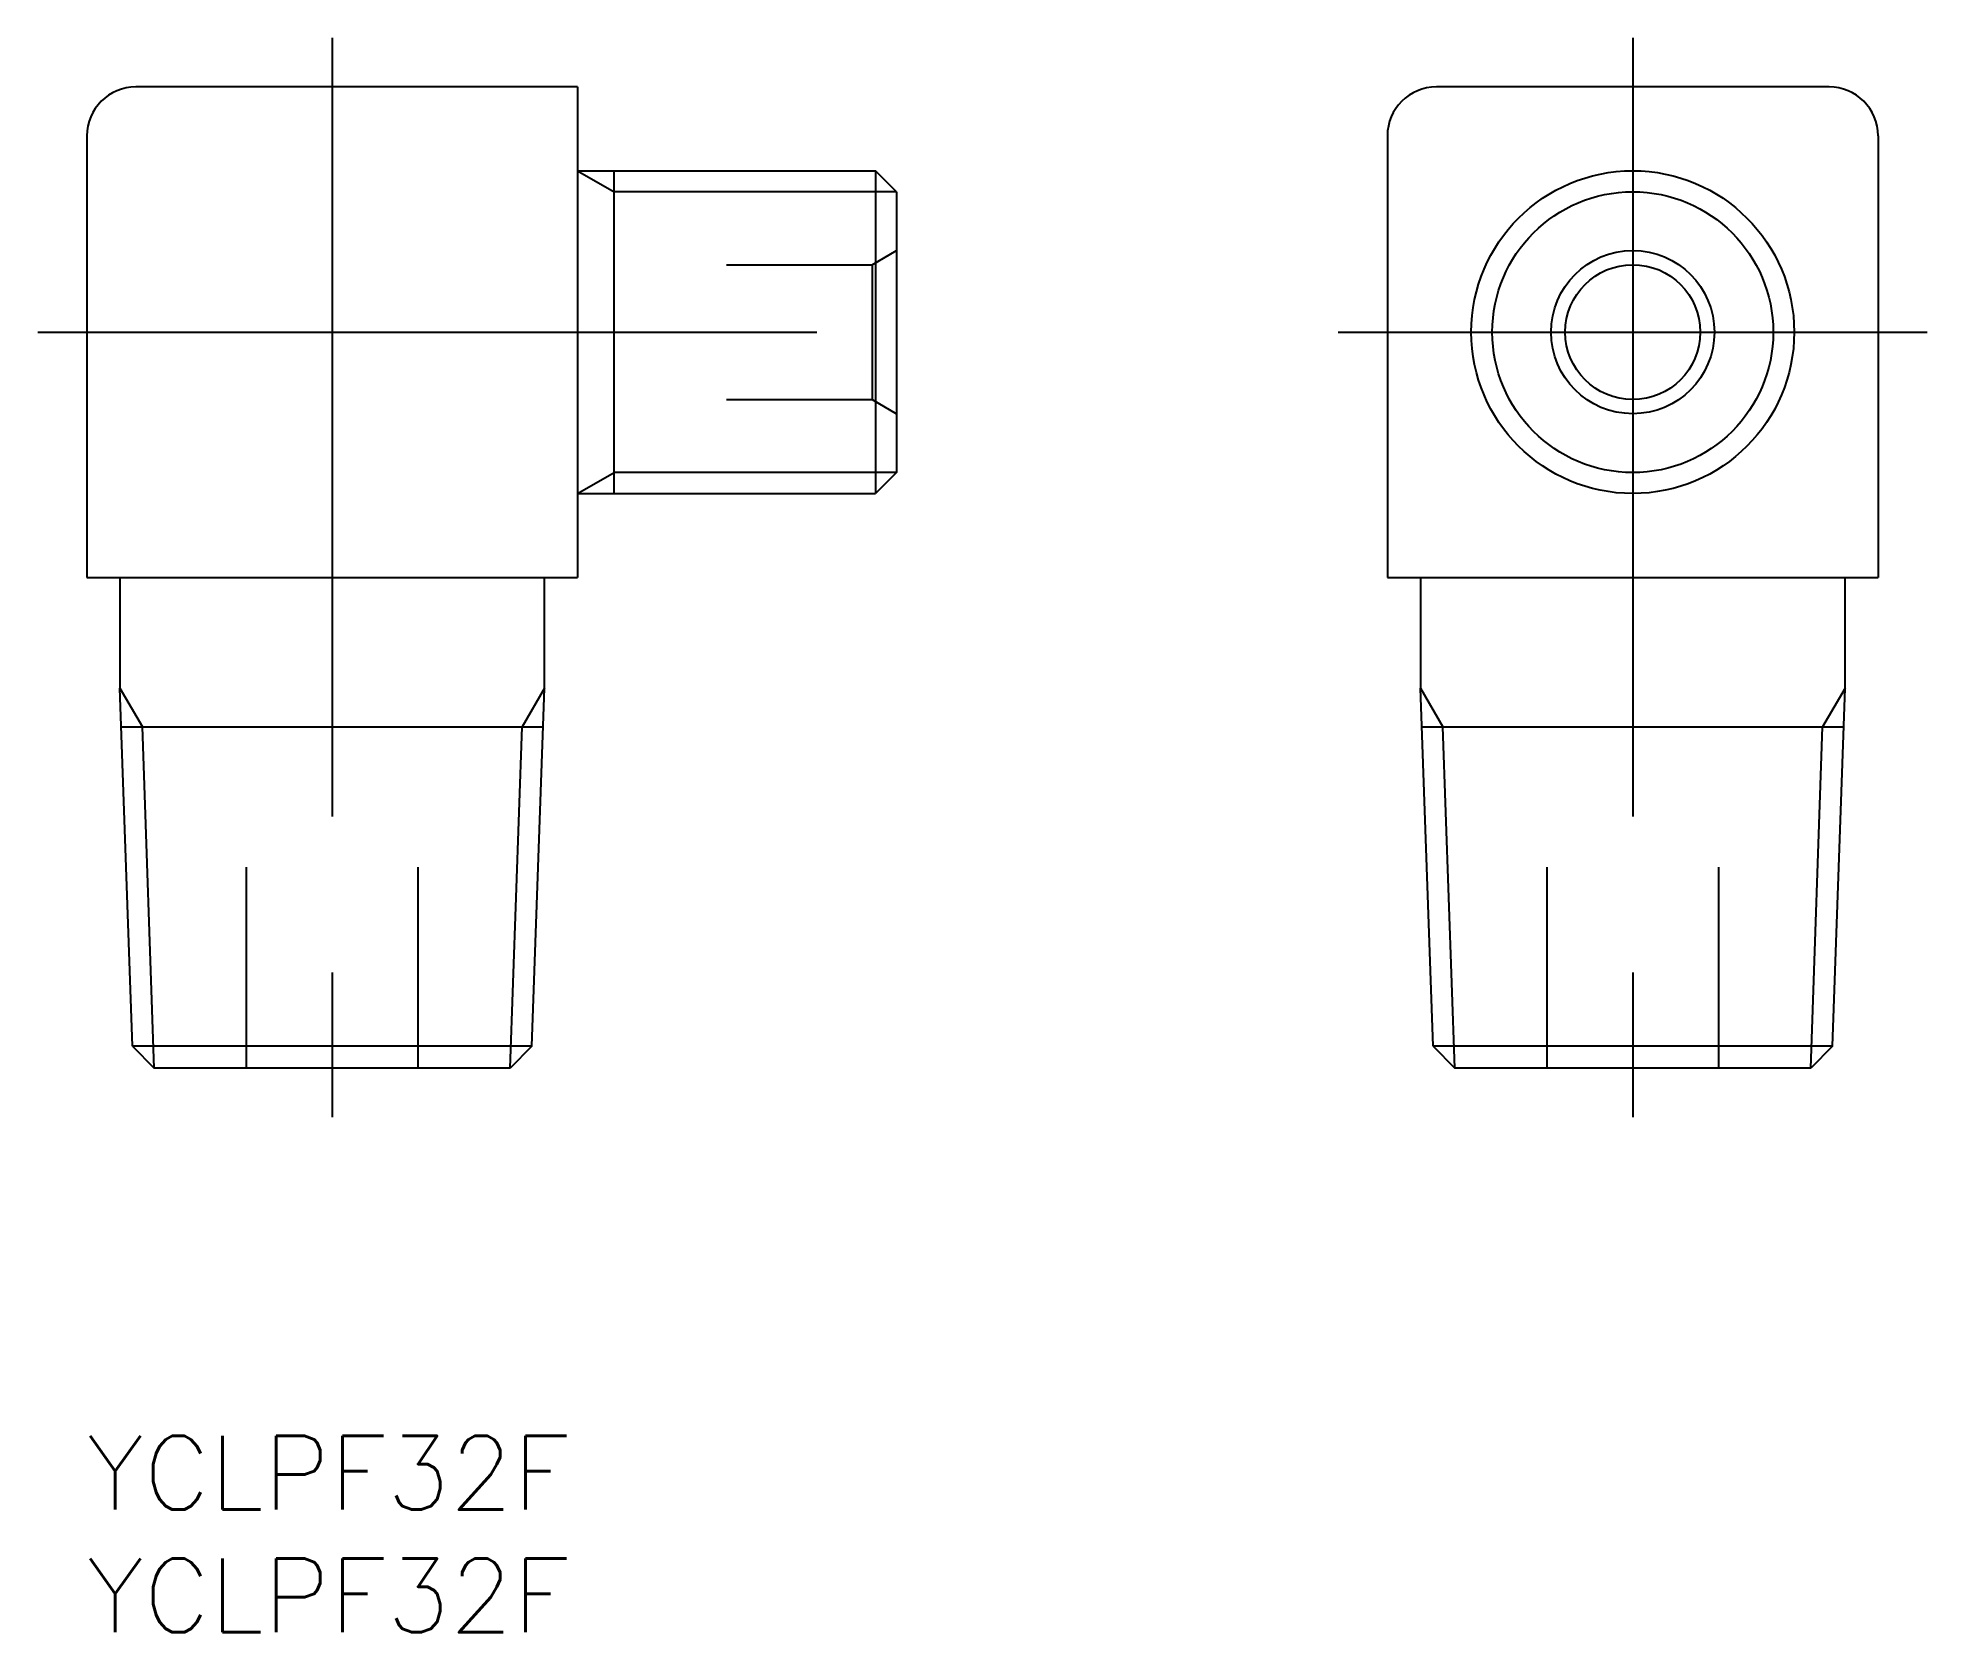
# Model space of a CAD drawing. Extents: x -12 to 65, y -53 to 12.
import ezdxf

# ---------------------------------------------------------------- set-up
doc = ezdxf.new("R2010")
doc.units = 0
doc.linetypes.add('CENTER', pattern=[50.8, 31.75, -6.35, 6.35, -6.35])
doc.linetypes.add('DASHED', pattern=[19.05, 12.7, -6.35])
doc.layers.get('0').update_dxf_attribs({"linetype": 'CONTINUOUS'})
doc.layers.add('CENTER', color=1, linetype='CENTER')
doc.styles.get("Standard").update_dxf_attribs({"font": 'txt.shx', "height": 3, "bigfont": 'bigfont.shx'})

msp = doc.modelspace()

# ---------------------------------------------------------------- linework, layer by layer
at = {"color": 7, "linetype": 'CONTINUOUS'}
for p, q in [((10, 10), (-8, 10)), ((10, 10), (10, -10)), ((61, 10), (45, 10)), ((-10, 8), (-10, -10)), ((43, 8), (43, -10)), ((63, 8), (63, -10)), ((10, 6.578), (22.144, 6.578)), ((11.483, -6.578), (11.483, 6.578)), ((22.144, 6.578), (22.144, -6.578)), ((23, 5.722), (22.144, 6.578)), ((23, 5.722), (23, -5.723)), ((23, -5.723), (22.144, -6.578)), ((10, -6.578), (22.144, -6.578)), ((-10, -10), (10, -10)), ((-8.65, -10), (-8.65, -14.515)), ((8.65, -14.515), (8.65, -10)), ((43, -10), (63, -10)), ((44.35, -10), (44.35, -14.515)), ((61.65, -14.515), (61.65, -10)), ((-8.14, -29.113), (-8.65, -14.515)), ((8.14, -29.113), (8.65, -14.515)), ((44.86, -29.113), (44.35, -14.515)), ((61.14, -29.113), (61.65, -14.515)), ((-8.595, -16.093), (8.595, -16.093)), ((44.405, -16.093), (61.595, -16.093)), ((8.14, -29.113), (-8.14, -29.113)), ((-8.14, -29.113), (-7.253, -30)), ((8.14, -29.113), (7.253, -30)), ((61.14, -29.113), (44.86, -29.113)), ((44.86, -29.113), (45.747, -30)), ((61.14, -29.113), (60.253, -30)), ((7.253, -30), (-7.253, -30)), ((60.253, -30), (45.747, -30))]:
    msp.add_line(p, q, dxfattribs=at)
at = {"color": 3, "linetype": 'CONTINUOUS'}
for p, q in [((10, 6.578), (11.483, 5.722)), ((23, 5.722), (11.483, 5.722)), ((10, -6.578), (11.483, -5.723)), ((23, -5.723), (11.483, -5.723)), ((-8.65, -14.515), (-7.739, -16.093)), ((8.65, -14.515), (7.739, -16.093)), ((44.35, -14.515), (45.261, -16.093)), ((61.65, -14.515), (60.739, -16.093)), ((-7.253, -30), (-7.739, -16.093)), ((7.253, -30), (7.739, -16.093)), ((45.747, -30), (45.261, -16.093)), ((60.253, -30), (60.739, -16.093))]:
    msp.add_line(p, q, dxfattribs=at)
at = {"color": 3, "linetype": 'DASHED'}
for p, q in [((22, 2.75), (23, 3.327)), ((16.072, 2.75), (22, 2.75)), ((22, 2.75), (22, -2.75)), ((16.072, -2.75), (22, -2.75)), ((22, -2.75), (23, -3.327)), ((-3.5, -30), (-3.5, -21.814)), ((3.5, -30), (3.5, -21.814)), ((49.5, -21.814), (49.5, -30)), ((56.5, -21.814), (56.5, -30))]:
    msp.add_line(p, q, dxfattribs=at)
at = {"color": 7, "linetype": 'CONTINUOUS'}
for radius in [6.579, 3.327, 2.75]:
    msp.add_circle((53, 0), radius, dxfattribs=at)
at = {"color": 3, "linetype": 'CONTINUOUS'}
msp.add_circle((53, 0), 5.723, dxfattribs=at)
at = {"color": 7, "linetype": 'CONTINUOUS'}
for centre, start, end in [((-8, 8), 90, 180), ((45, 8), 90, 180), ((61, 8), 0, 90)]:
    msp.add_arc(centre, 2, start, end, dxfattribs=at)
at = {"layer": 'CENTER', "color": 1, "linetype": 'CENTER'}
for p, q in [((0, 12), (0, -32)), ((53, 12), (53, -32)), ((-12, 0), (25, 0)), ((41, 0), (65, 0))]:
    msp.add_line(p, q, dxfattribs=at)

# ---------------------------------------------------------------- texts
at = {"color": 7, "linetype": 'CONTINUOUS'}
for p in [(-10, -48), (-10, -53)]:
    msp.add_text('YCLPF32F', height=3, dxfattribs=at).set_placement(p)

doc.saveas('drawing.dxf')
